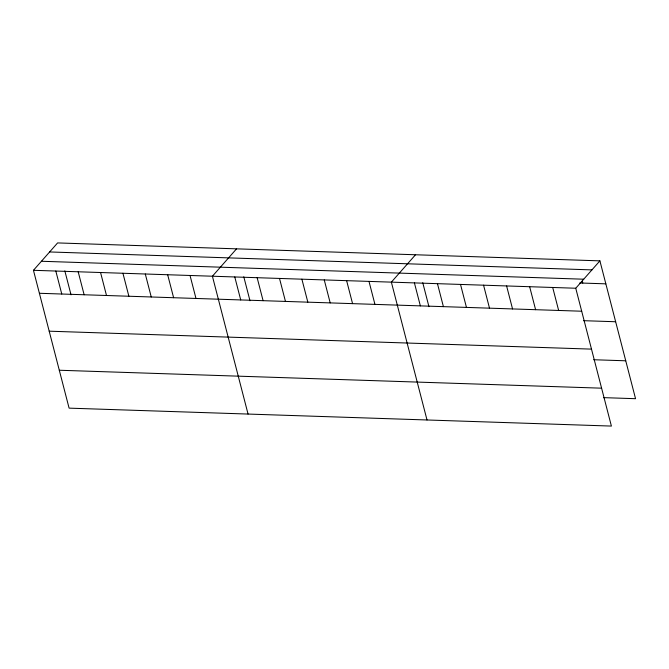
<?xml version="1.0" encoding="UTF-8"?>
<svg xmlns="http://www.w3.org/2000/svg" width="669" height="669" viewBox="0 0 669 669"><rect width="100%" height="100%" fill="white"/><g stroke="black" fill="none" stroke-linecap="round" stroke-linejoin="round"><path stroke-width="1" d="M599.901 260.86L575.75 288.239L611.399 426.078L69.099 408.14L33.45 270.301L57.601 242.922L599.901 260.86L635.55 398.699L603.48 397.637M236.558 248.835L212.407 276.222L248.057 414.061M415.524 254.755L391.365 282.142L427.014 419.981M49.631 251.954L591.931 269.891M41.419 261.261L583.719 279.207M579.789 282.979L605.846 283.84M33.45 270.301L575.75 288.239M39.396 293.281L581.696 311.219M583.585 320.685L615.647 321.747M49.197 331.188L591.496 349.126M593.679 359.738L625.749 360.792M59.298 370.241L601.598 388.179M582.281 281.08L582.799 283.079M552.703 287.478L558.648 310.458M529.656 286.717L535.601 309.697M506.609 285.956L512.546 308.936M483.562 285.186L489.499 308.175M460.515 284.425L466.452 307.414M437.459 283.664L443.405 306.645M422.758 282.728L428.946 306.67M414.412 282.903L420.358 305.884M368.995 281.398L374.941 304.387M346.626 280.662L352.571 303.642M324.256 279.918L330.202 302.906M301.886 279.182L307.832 302.162M279.517 278.438L285.462 301.426M257.147 277.702L263.093 300.682M243.792 276.807L249.989 300.749M234.777 276.958L240.723 299.946M190.038 275.477L195.984 298.466M167.668 274.742L173.614 297.722M145.298 273.997L151.244 296.986M122.929 273.261L128.874 296.242M100.559 272.517L106.505 295.506M78.189 271.781L84.135 294.761M64.834 270.886L71.031 294.828M55.82 271.037L61.765 294.026"/></g></svg>
